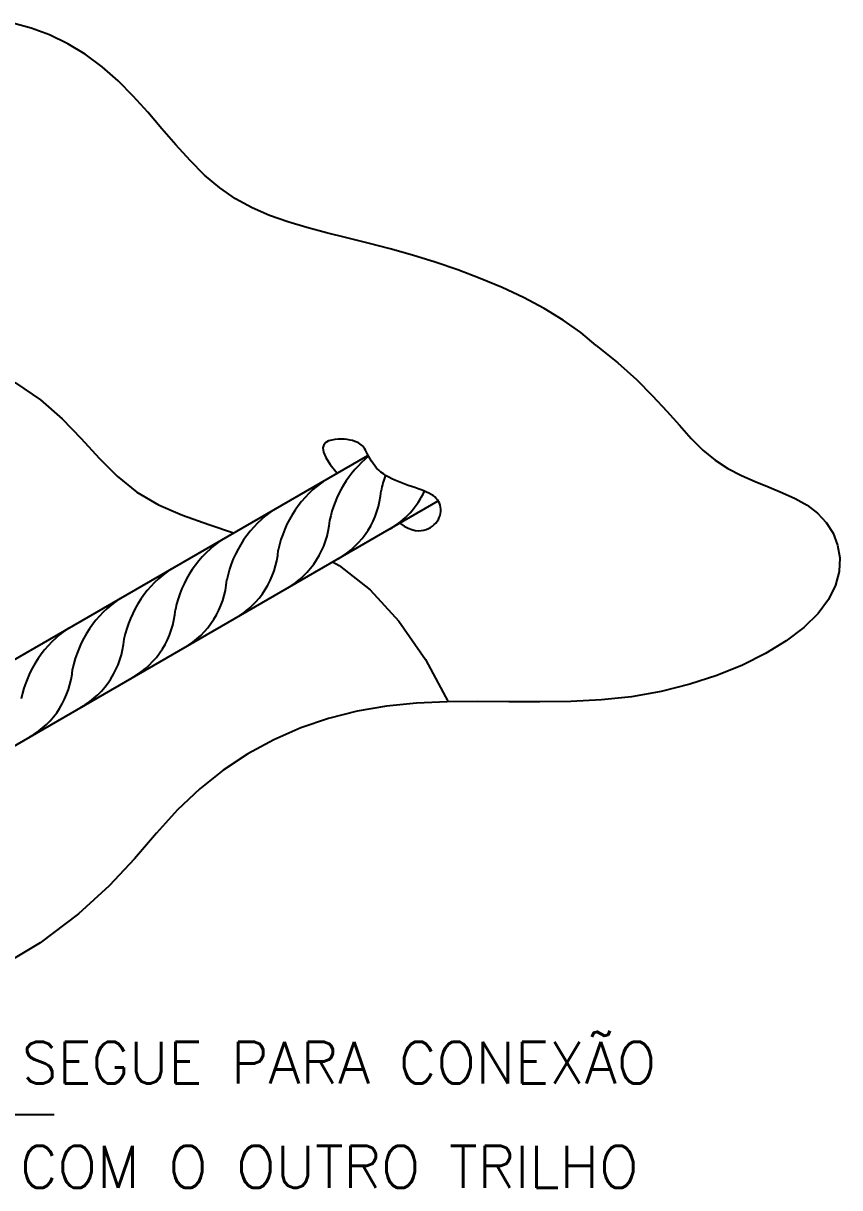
# Model space of a CAD drawing. Header units: millimetres. Extents: x -6549.1 to -6534.7, y -4775 to -4758.
# Drawn here: x -6538.61 to -6534.69, y -4768.81 to -4763.23 of the extents above; entities that cross this region are included whole.
import ezdxf

# ---------------------------------------------------------------- set-up
doc = ezdxf.new("R2010")
doc.units = ezdxf.units.MM
doc.header["$LTSCALE"] = 10
doc.layers.add('Termotécnica', color=7, linetype='Continuous')
doc.styles.add('r80', font='romans.shx')

msp = doc.modelspace()

# ---------------------------------------------------------------- linework, layer by layer
at = {"layer": 'Termotécnica', "color": 2}
for p, q in [((-6538.5701, -4763.2489), (-6538.6584, -4763.2256)), ((-6538.4818, -4763.2816), (-6538.5701, -4763.2489)), ((-6538.3949, -4763.3235), (-6538.4818, -4763.2816)), ((-6538.3104, -4763.3742), (-6538.3949, -4763.3235)), ((-6538.2297, -4763.4336), (-6538.3104, -4763.3742)), ((-6538.1534, -4763.5011), (-6538.2297, -4763.4336)), ((-6538.081, -4763.5747), (-6538.1534, -4763.5011)), ((-6538.0113, -4763.6521), (-6538.081, -4763.5747)), ((-6537.9433, -4763.731), (-6538.0113, -4763.6521)), ((-6537.8758, -4763.809), (-6537.9433, -4763.731)), ((-6537.8078, -4763.8839), (-6537.8758, -4763.809)), ((-6537.7382, -4763.9532), (-6537.8078, -4763.8839)), ((-6537.6658, -4764.0147), (-6537.7382, -4763.9532)), ((-6537.5898, -4764.0667), (-6537.6658, -4764.0147)), ((-6537.5101, -4764.1102), (-6537.5898, -4764.0667)), ((-6537.4266, -4764.1467), (-6537.5101, -4764.1102)), ((-6537.3394, -4764.1778), (-6537.4266, -4764.1467)), ((-6537.2485, -4764.205), (-6537.3394, -4764.1778)), ((-6537.154, -4764.2301), (-6537.2485, -4764.205)), ((-6537.0558, -4764.2545), (-6537.154, -4764.2301)), ((-6536.9541, -4764.2799), (-6537.0558, -4764.2545)), ((-6536.849, -4764.3076), (-6536.9541, -4764.2799)), ((-6536.7415, -4764.3381), (-6536.849, -4764.3076)), ((-6536.6328, -4764.3715), (-6536.7415, -4764.3381)), ((-6536.5239, -4764.4083), (-6536.6328, -4764.3715)), ((-6536.4161, -4764.4485), (-6536.5239, -4764.4083)), ((-6536.3104, -4764.4924), (-6536.4161, -4764.4485)), ((-6536.2081, -4764.5403), (-6536.3104, -4764.4924)), ((-6536.1103, -4764.5925), (-6536.2081, -4764.5403)), ((-6536.0183, -4764.6488), (-6536.1103, -4764.5925)), ((-6535.9343, -4764.7085), (-6536.0183, -4764.6488)), ((-6535.8606, -4764.7704), (-6535.9343, -4764.7085)), ((-6540.1941, -4767.1669), (-6536.956, -4765.2974)), ((-6539.8357, -4767.3738), (-6536.6175, -4765.516)), ((-6538.4605, -4768.4587), (-6538.7105, -4768.4587))]:
    msp.add_line(p, q, dxfattribs=at)
for points in [[(-6535.8606, -4764.7704), (-6535.7561, -4764.8533), (-6535.6668, -4764.9339), (-6535.5897, -4765.0114), (-6535.5221, -4765.0848), (-6535.4612, -4765.1532), (-6535.4041, -4765.2158), (-6535.348, -4765.2717), (-6535.2901, -4765.3199), (-6535.2283, -4765.3601), (-6535.1634, -4765.3938), (-6535.0971, -4765.423), (-6535.0309, -4765.4499), (-6534.9664, -4765.4764), (-6534.9052, -4765.5045), (-6534.8488, -4765.5364), (-6534.7989, -4765.574), (-6534.7569, -4765.6189), (-6534.7243, -4765.6704), (-6534.7023, -4765.7274), (-6534.6921, -4765.7888), (-6534.6952, -4765.8535), (-6534.7127, -4765.9203), (-6534.7459, -4765.9881), (-6534.7962, -4766.0558), (-6534.8642, -4766.1223), (-6534.9487, -4766.1863), (-6535.0475, -4766.2467), (-6535.1589, -4766.3024), (-6535.2808, -4766.3522), (-6535.4112, -4766.395), (-6535.5484, -4766.4295), (-6535.6902, -4766.4546), (-6535.835, -4766.4699), (-6535.9818, -4766.4772), (-6536.13, -4766.4792), (-6536.2788, -4766.4784), (-6536.4274, -4766.4775), (-6536.5752, -4766.4791), (-6536.7214, -4766.4858), (-6536.8653, -4766.5002), (-6537.0062, -4766.5244), (-6537.1437, -4766.5591), (-6537.2772, -4766.6044), (-6537.4061, -4766.6606), (-6537.5302, -4766.7277), (-6537.6488, -4766.806), (-6537.7615, -4766.8956), (-6537.8677, -4766.9967), (-6537.969, -4767.1091), (-6538.0745, -4767.2311), (-6538.1953, -4767.3606), (-6538.3425, -4767.4955), (-6538.5272, -4767.6338), (-6538.7605, -4767.7734)], [(-6538.9625, -4764.8335), (-6538.7896, -4764.8819), (-6538.6458, -4764.9496), (-6538.5253, -4765.0314), (-6538.422, -4765.1222), (-6538.3301, -4765.2169), (-6538.2437, -4765.3103), (-6538.1569, -4765.3974), (-6538.0637, -4765.4729), (-6537.9595, -4765.5337), (-6537.844, -4765.5836), (-6537.7182, -4765.6287), (-6537.5997, -4765.6691)], [(-6536.8022, -4765.6226), (-6536.7809, -4765.636), (-6536.7615, -4765.6459), (-6536.7439, -4765.6528), (-6536.7279, -4765.6568), (-6536.7133, -4765.6585), (-6536.6999, -4765.6581), (-6536.6875, -4765.656), (-6536.676, -4765.6526), (-6536.6651, -4765.6481), (-6536.655, -4765.6428), (-6536.6456, -4765.6365), (-6536.6371, -4765.6295), (-6536.6295, -4765.6218), (-6536.6228, -4765.6135), (-6536.6172, -4765.6047), (-6536.6126, -4765.5954), (-6536.6092, -4765.5857), (-6536.6069, -4765.5758), (-6536.6057, -4765.5658), (-6536.6057, -4765.5557), (-6536.6066, -4765.5459), (-6536.6087, -4765.5363), (-6536.6118, -4765.5272), (-6536.6159, -4765.5186), (-6536.621, -4765.5106), (-6536.6271, -4765.5033), (-6536.6342, -4765.4965), (-6536.6424, -4765.4901), (-6536.6517, -4765.4842), (-6536.6621, -4765.4785), (-6536.6736, -4765.473), (-6536.6862, -4765.4677), (-6536.6999, -4765.4625), (-6536.7146, -4765.4572), (-6536.7299, -4765.452), (-6536.7458, -4765.4466), (-6536.7621, -4765.4411), (-6536.7784, -4765.4354), (-6536.7946, -4765.4295), (-6536.8104, -4765.4233), (-6536.8258, -4765.4167), (-6536.8405, -4765.4098), (-6536.8546, -4765.4024), (-6536.868, -4765.3946), (-6536.8807, -4765.3863), (-6536.8925, -4765.3775), (-6536.9034, -4765.368), (-6536.9134, -4765.358), (-6536.9224, -4765.3473), (-6536.9306, -4765.3362), (-6536.9379, -4765.3249), (-6536.9446, -4765.3136), (-6536.9507, -4765.3026), (-6536.9563, -4765.2919), (-6536.9615, -4765.282), (-6536.9665, -4765.2729), (-6536.9714, -4765.2649), (-6536.9763, -4765.2579), (-6536.9815, -4765.2517), (-6536.9871, -4765.2463), (-6536.9933, -4765.2416), (-6537.0005, -4765.2374), (-6537.0086, -4765.2336), (-6537.018, -4765.23), (-6537.0289, -4765.2267), (-6537.0409, -4765.2237), (-6537.054, -4765.2213), (-6537.068, -4765.2196), (-6537.0826, -4765.2188), (-6537.0977, -4765.219), (-6537.113, -4765.2206), (-6537.1284, -4765.2236), (-6537.1434, -4765.2283), (-6537.1565, -4765.2356), (-6537.1661, -4765.2462), (-6537.1706, -4765.2612), (-6537.1682, -4765.2814), (-6537.1572, -4765.3077), (-6537.136, -4765.3411), (-6537.1029, -4765.3823)], [(-6537.1241, -4765.8084), (-6537.0929, -4765.8249), (-6536.9443, -4765.9416), (-6536.8062, -4766.0918), (-6536.6788, -4766.2761), (-6536.5708, -4766.4791)]]:
    msp.add_lwpolyline(points, dxfattribs=at)
at = {"layer": 'Termotécnica', "color": 1}
for centre, radius, start, end in [((-6536.6131, -4765.7176), 0.5364, 129.111, 168.3961), ((-6536.8597, -4765.86), 0.5364, 123.6001, 168.3961), ((-6536.3665, -4765.5752), 0.5364, 160.1147, 168.3961), ((-6537.3007, -4765.4369), 0.41, 299.6111, 355.7373), ((-6537.0541, -4765.2945), 0.41, 299.6111, 334.8674), ((-6537.1063, -4766.0024), 0.5364, 123.6001, 168.3961), ((-6537.5473, -4765.5792), 0.41, 299.6111, 355.7373), ((-6537.3529, -4766.1447), 0.5364, 123.6001, 168.3961), ((-6537.7939, -4765.7216), 0.41, 299.6111, 355.7373), ((-6537.5995, -4766.2871), 0.5364, 123.6001, 168.3961), ((-6538.0405, -4765.864), 0.41, 299.6111, 355.7373), ((-6537.846, -4766.4295), 0.5364, 123.6001, 168.3961), ((-6538.2871, -4766.0064), 0.41, 299.6111, 355.7373), ((-6538.0926, -4766.5718), 0.5364, 123.6001, 168.3961), ((-6538.5337, -4766.1487), 0.41, 299.6111, 355.7373), ((-6538.7803, -4766.2911), 0.41, 299.6111, 355.7373)]:
    msp.add_arc(centre, radius, start, end, dxfattribs=at)

# ---------------------------------------------------------------- texts
at = {"layer": 'Termotécnica', "color": 2, "style": 'r80'}
for s, p in [('SEGUE PARA CONEXÃO', (-6538.6148, -4768.3086)), ('COM O OUTRO TRILHO', (-6538.6235, -4768.8086))]:
    msp.add_text(s, height=0.2, dxfattribs=at).set_placement(p)

doc.saveas('drawing.dxf')
